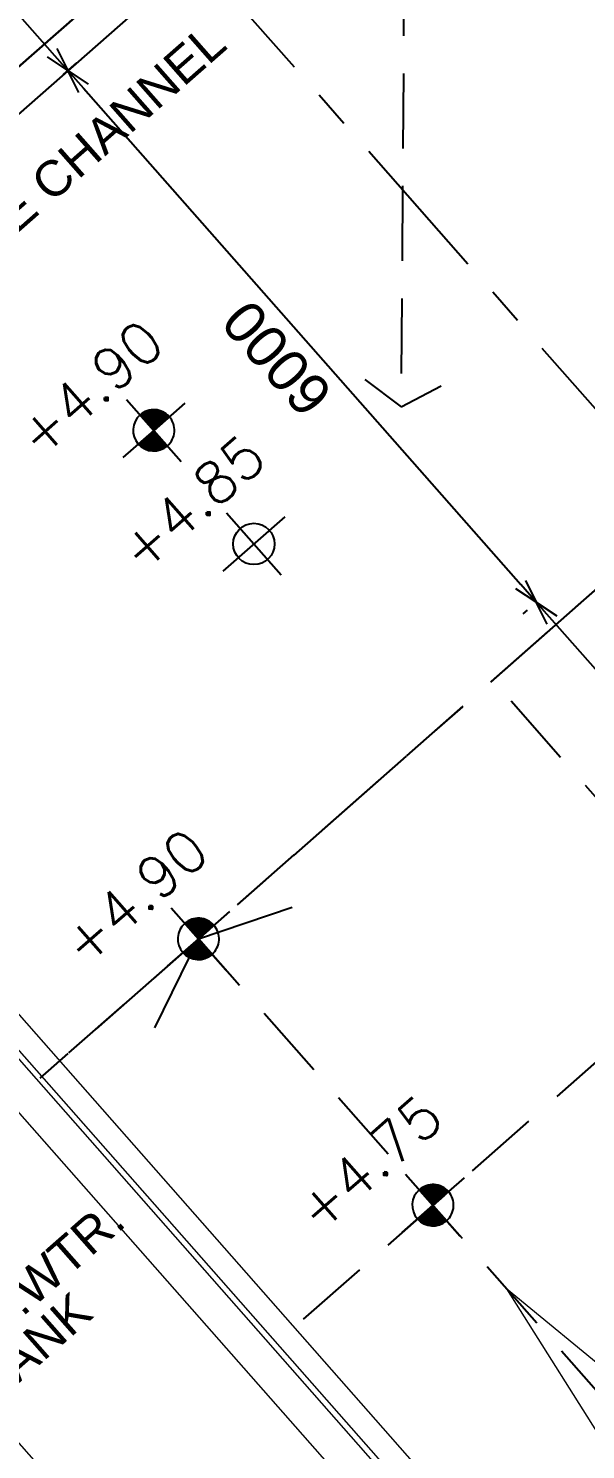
# Model space of a CAD drawing. Header units: millimetres. Extents: x 833681652 to 834427839, y 817425676 to 818089765.
# Drawn here: x 834311913 to 834316627, y 818004477 to 818016513 of the extents above; entities that cross this region are included whole.
import ezdxf

# ---------------------------------------------------------------- set-up
doc = ezdxf.new("R2010")
doc.units = ezdxf.units.MM
doc.header["$LTSCALE"] = 100
for name, pattern in [('DASHDOT2', [12.7, 6.35, -3.175, 0, -3.175]), ('Grid Line', [22.225, 12.7, -3.175, 3.175, -3.175]), ('Hidden', [9.525, 6.35, -3.175]), ('HIDDENX2', [19.05, 12.7, -6.35])]:
    doc.linetypes.add(name, pattern=pattern)
for name, color, linetype, lineweight in [('A-WALL', 7, 'Continuous', 9), ('A030_2', 1, 'Continuous', 0), ('A829_ROAD', 1, 'Continuous', 0), ('Pump Station Outline', 5, 'Hidden', 9)]:
    doc.layers.add(name, color=color, linetype=linetype, lineweight=lineweight)
for name, color, linetype in [('DLN020__', 6, 'Continuous'), ('DLN030_1', 1, 'Continuous'), ('DLN0401_', 7, 'Continuous'), ('DLN043__Room Name', 7, 'Continuous'), ('DLN810__', 1, 'Continuous'), ('LEVEL', 7, 'Continuous'), ('MOE', 6, 'DASHDOT2')]:
    doc.layers.add(name, color=color, linetype=linetype)
doc.styles.add('romans', font='romans.shx')
doc.styles.get("Standard").update_dxf_attribs({"font": 'swiss.ttf'})
doc.styles.add('Swis721tBT', font='swissl.ttf')
doc.dimstyles.new('INTDIM', dxfattribs={"dimtxt": 200, "dimasz": 125, "dimexe": 100, "dimexo": 150, "dimgap": 80, "dimtad": 1, "dimdec": 0, "dimzin": 9, "dimdsep": 46, "dimtxsty": 'Swis721tBT', "dimblk": 'OPEN30', "dimcen": -125, "dimclrd": 256, "dimclre": 256, "dimclrt": 2, "dimaunit": 1, "dimadec": 1, "dimazin": 0, "dimtfac": 0.444444, "dimtdec": 0, "dimtix": 1, "dimtmove": 2, "dimatfit": 3, "dimldrblk": 'OPEN30', "dimfxl": 0, "dimtolj": 1, "dimlwd": -1, "dimlwe": -1, "dimarcsym": 0})
doc.dimstyles.new('INTDIM350', dxfattribs={"dimtxt": 350, "dimasz": 200, "dimexe": 100, "dimexo": 150, "dimgap": 100, "dimtad": 1, "dimdec": 0, "dimzin": 9, "dimdsep": 46, "dimtxsty": 'Swis721tBT', "dimblk": 'OPEN30', "dimcen": -125, "dimclrd": 256, "dimclre": 256, "dimclrt": 2, "dimaunit": 1, "dimadec": 1, "dimazin": 0, "dimtfac": 0.444444, "dimtdec": 0, "dimtix": 1, "dimtmove": 2, "dimatfit": 3, "dimldrblk": 'OPEN30', "dimfxl": 0, "dimtolj": 1, "dimlwd": -1, "dimlwe": -1, "dimarcsym": 0})

# ---------------------------------------------------------------- blocks, each defined once
blk = doc.blocks.new('_Open30')
at = {"color": 0, "linetype": 'ByBlock', "lineweight": -2}
for p, q in [((-1, 0.268), (0, 0)), ((0, 0), (-1, -0.268)), ((0, 0), (-1, 0))]:
    blk.add_line(p, q, dxfattribs=at)
blk = doc.blocks.new('*D190')
at = {"layer": 'Defpoints', "color": 0}
for p in [(834319727, 818041194), (834320493, 818040324), (834269206, 817996732)]:
    blk.add_point(p, dxfattribs=at)
at = {"layer": 'DLN030_1', "linetype": 'Continuous'}
for p, q in [((834319826, 818041082), (834320559, 818040249)), ((834270122, 817995994), (834320343, 818040192)), ((834269305, 817996619), (834270038, 817995787))]:
    blk.add_line(p, q, dxfattribs=at)
at = {"layer": 'DLN030_1', "xscale": 200, "yscale": 200, "zscale": 200}
for p, rotation in [((834320493, 818040324), 41.35026467986027), ((834269972, 817995862), 221.3502646798603)]:
    blk.add_blockref('_Open30', p, dxfattribs=dict(at, rotation=rotation))
at = {"layer": 'DLN030_1', "color": 2, "insert": (834295344, 818019178), "char_height": 400, "attachment_point": 1, "rotation": 41.3503, "line_spacing_factor": 0.938532, "style": 'Swis721tBT'}
blk.add_mtext('\\A1;67300', dxfattribs=at)
blk = doc.blocks.new('*X14')
at = {"color": 0}
for p, q in [((45956, 42700), (46156, 42700)), ((45956, 42694), (46156, 42694)), ((45957, 42688), (46156, 42688)), ((45957, 42681), (46156, 42681)), ((45958, 42675), (46156, 42675)), ((45959, 42669), (46156, 42669)), ((45960, 42662), (46156, 42662)), ((45962, 42656), (46156, 42656)), ((45964, 42650), (46156, 42650)), ((45965, 42644), (46156, 42644)), ((45968, 42638), (46156, 42638)), ((45970, 42631), (46156, 42631)), ((45973, 42625), (46156, 42625)), ((45975, 42619), (46156, 42619)), ((45978, 42612), (46156, 42612)), ((45982, 42606), (46156, 42606)), ((45986, 42600), (46156, 42600)), ((45990, 42594), (46156, 42594)), ((45994, 42588), (46156, 42588)), ((45999, 42581), (46156, 42581)), ((46004, 42575), (46156, 42575)), ((46009, 42569), (46156, 42569)), ((46015, 42562), (46156, 42562)), ((46022, 42556), (46156, 42556)), ((46029, 42550), (46156, 42550)), ((46037, 42544), (46156, 42544)), ((46047, 42538), (46156, 42538)), ((46057, 42531), (46156, 42531)), ((46069, 42525), (46156, 42525)), ((46083, 42519), (46156, 42519)), ((46102, 42512), (46156, 42512)), ((46133, 42506), (46156, 42506))]:
    blk.add_line(p, q, dxfattribs=at)
blk = doc.blocks.new('*X13')
at = {"color": 0}
for p, q in [((46156, 42900), (46200, 42900)), ((46156, 42894), (46222, 42894)), ((46156, 42888), (46238, 42888)), ((46156, 42881), (46250, 42881)), ((46156, 42875), (46261, 42875)), ((46156, 42869), (46271, 42869)), ((46156, 42862), (46279, 42862)), ((46156, 42856), (46287, 42856)), ((46156, 42850), (46294, 42850)), ((46156, 42844), (46300, 42844)), ((46156, 42838), (46306, 42838)), ((46156, 42831), (46311, 42831)), ((46156, 42825), (46316, 42825)), ((46156, 42819), (46320, 42819)), ((46156, 42812), (46324, 42812)), ((46156, 42806), (46328, 42806)), ((46156, 42800), (46332, 42800)), ((46156, 42794), (46335, 42794)), ((46156, 42788), (46338, 42788)), ((46156, 42781), (46341, 42781)), ((46156, 42775), (46343, 42775)), ((46156, 42769), (46345, 42769)), ((46156, 42762), (46347, 42762)), ((46156, 42756), (46349, 42756)), ((46156, 42750), (46351, 42750)), ((46156, 42744), (46352, 42744)), ((46156, 42738), (46353, 42738)), ((46156, 42731), (46354, 42731)), ((46156, 42725), (46355, 42725)), ((46156, 42719), (46355, 42719)), ((46156, 42712), (46356, 42712)), ((46156, 42706), (46356, 42706))]:
    blk.add_line(p, q, dxfattribs=at)
blk = doc.blocks.new('ELFIN')
at = {"layer": 'LEVEL'}
for p, q in [((0, 0.5), (0, 0)), ((0, 0), (-0.5, 0)), ((0, 0), (0, -0.5)), ((0.5, 0), (0, 0))]:
    blk.add_line(p, q, dxfattribs=at)
for start, end in [(90, 180), (0, 90), (180, 270), (270, 0)]:
    blk.add_arc((0, 0), 0.25, start, end, dxfattribs=at)
at = {"layer": 'LEVEL', "xscale": 0.00125, "yscale": 0.00125, "zscale": 0.00125}
for name in ['*X13', '*X14']:
    blk.add_blockref(name, (-57.695, -53.381), dxfattribs=at)
at = {"layer": 'LEVEL', "style": 'romans'}
blk.add_attdef('ELFIN', (0.254, 0.347), '', height=0.5, dxfattribs=at)
blk = doc.blocks.new('ELEX')
at = {"layer": 'LEVEL'}
for p, q in [((0, 0.5), (0, -0.5)), ((0.5, 0), (-0.5, 0))]:
    blk.add_line(p, q, dxfattribs=at)
blk.add_circle((0, 0), 0.25, dxfattribs=at)
at = {"layer": 'LEVEL', "style": 'romans'}
blk.add_attdef('ELEX', (0.257, 0.354), '', height=0.5, dxfattribs=at)
blk = doc.blocks.new('A05-_14-flat-3')
at = {"layer": 'A829_ROAD'}
for p, q in [((-275, 3909), (275, 3909)), ((-50, 709), (-275, 3909)), ((275, 3909), (50, 709)), ((-375, 709), (0, -1624)), ((-50, 709), (-375, 709)), ((0, -1624), (375, 709)), ((375, 709), (50, 709))]:
    blk.add_line(p, q, dxfattribs=at)
blk = doc.blocks.new('*D230')
at = {"layer": 'Defpoints', "color": 0}
for p in [(834307973, 818020721, 0), (834312246, 818016157), (834312096, 818016025)]:
    blk.add_point(p, dxfattribs=at)
at = {"layer": 'DLN030_1', "linetype": 'Continuous'}
for p, q in [((834308086, 818020820), (834308193, 818020914)), ((834308250, 818020698), (834312114, 818016307)), ((834312209, 818016124), (834312321, 818016223))]:
    blk.add_line(p, q, dxfattribs=at)
at = {"layer": 'DLN030_1', "xscale": 200, "yscale": 200, "zscale": 200}
for p, rotation in [((834308118, 818020848), 131.3502635480299), ((834312246, 818016157), 311.3502635480299)]:
    blk.add_blockref('_Open30', p, dxfattribs=dict(at, rotation=rotation))
at = {"layer": 'DLN030_1', "color": 2, "insert": (834309972, 818018318), "char_height": 350, "attachment_point": 5, "rotation": 131.3503, "style": 'Swis721tBT'}
blk.add_mtext('\\A1;6250', dxfattribs=at)
blk = doc.blocks.new('*D231')
at = {"layer": 'Defpoints', "color": 0}
for p in [(834312096, 818016025), (834316210, 818011653), (834316210, 818011653)]:
    blk.add_point(p, dxfattribs=at)
at = {"layer": 'DLN030_1', "linetype": 'Continuous'}
for p, q in [((834312209, 818016124), (834312321, 818016223)), ((834312378, 818016007), (834316078, 818011803)), ((834316098, 818011554), (834316135, 818011587))]:
    blk.add_line(p, q, dxfattribs=at)
at = {"layer": 'DLN030_1', "xscale": 200, "yscale": 200, "zscale": 200}
for p, rotation in [((834312246, 818016157), 131.3502635480299), ((834316210, 818011653), 311.3502635480299)]:
    blk.add_blockref('_Open30', p, dxfattribs=dict(at, rotation=rotation))
at = {"layer": 'DLN030_1', "color": 2, "insert": (834314018, 818013720), "char_height": 350, "attachment_point": 5, "rotation": 131.3503, "style": 'Swis721tBT'}
blk.add_mtext('\\A1;6000', dxfattribs=at)
blk = doc.blocks.new('*D232')
at = {"layer": 'Defpoints', "color": 0}
for p in [(834316210, 818011653), (834325459, 818001143), (834325459, 818001143)]:
    blk.add_point(p, dxfattribs=at)
at = {"layer": 'DLN030_1', "linetype": 'Continuous'}
for p, q in [((834316098, 818011554), (834316135, 818011587)), ((834316342, 818011503), (834325327, 818001293)), ((834325572, 818001242), (834325534, 818001209))]:
    blk.add_line(p, q, dxfattribs=at)
at = {"layer": 'DLN030_1', "xscale": 200, "yscale": 200, "zscale": 200}
for p, rotation in [((834316210, 818011653), 131.3502635480299), ((834325459, 818001143), 311.3502635480299)]:
    blk.add_blockref('_Open30', p, dxfattribs=dict(at, rotation=rotation))
at = {"layer": 'DLN030_1', "color": 2, "insert": (834320625, 818006213), "char_height": 350, "attachment_point": 5, "rotation": 131.3503, "style": 'Swis721tBT'}
blk.add_mtext('\\A1;14000', dxfattribs=at)

msp = doc.modelspace()

# ---------------------------------------------------------------- hatches: boundary and pattern name
at = {"layer": 'Pump Station Outline', "linetype": 'Continuous'}
h = msp.add_hatch(dxfattribs=at)
h.set_pattern_fill('ANSI31', color=1, scale=150, angle=0.00007)
h.set_pattern_definition([(86.35026355, (1453995.6, 237198.8), (-475.28409174, 30.3165737), [])])
edge = h.paths.add_edge_path()
edge.add_line((834354640.1, 818002848.6), (834339550.1, 818019994.9))
edge.add_arc((834332769.1, 818014189.8), 8926.4, 40.56609, 101.81349)
edge.add_line((834330941.6, 818022927.2), (834325382.3, 818029282))
edge.add_line((834325382.3, 818029282), (834316073.9, 818021089.5))
edge.add_line((834316073.9, 818021089.5), (834312702.3, 818024882.8))
edge.add_line((834312702.3, 818024882.8), (834323801.3, 818034650.7))
edge.add_line((834323801.3, 818034650.7), (834328681.1, 818038945.1))
edge.add_line((834328681.1, 818038945.1), (834328813.1, 818038795.1))
edge.add_line((834328813.1, 818038795.1), (834334102.2, 818043449.9))
edge.add_arc((834369806, 818077546.1), 49369.2, 223.68063, 266.3964)
edge.add_line((834366703, 818028274.6), (834367678.3, 818014323.2))
edge.add_line((834367678.3, 818014323.2), (834354640.1, 818002848.6))

# ---------------------------------------------------------------- linework, layer by layer
at = {"layer": 'A-WALL'}
for p, q in [((834315811.2, 818003640.7, -0.1), (834309165, 818011192.6, 0)), ((834315528.9, 818003658.7, -0.1), (834309212.9, 818010835.2, -0.1)), ((834315458.3, 818003663.2, -0.1), (834310833.6, 818008917.9, -0.1))]:
    msp.add_line(p, q, dxfattribs=at)
at = {"layer": 'A-WALL', "elevation": -0.1}
msp.add_lwpolyline([(834310581.5, 818008296.4), (834307728.9, 818005785.9), (834307701.9, 818005362.5), (834309617.6, 818003185.8), (834310041, 818003158.8), (834311730, 818004645.3), (834313448, 818002693.2), (834313871.4, 818002666.2), (834314809.7, 818003492), (834314836.7, 818003915.4), (834311004.9, 818008269.4)], close=True, dxfattribs=at)
at = {"layer": 'DLN020__', "linetype": 'Grid Line'}
for p, q in [((834338465.2, 818030904.6), (834269127.3, 817969881.9)), ((834367022.1, 817956122.6), (834303257.4, 818028576.2))]:
    msp.add_line(p, q, dxfattribs=at)
at = {"layer": 'DLN810__'}
for p, q in [((834316257.9, 818020085.8, 0), (834308000.2, 818012818.4, -0.1)), ((834316456.1, 818019860.6, 0), (834308198.4, 818012593.2, -0.1)), ((834310714.1, 818015206.8, -0.1), (834312542, 818016815.6))]:
    msp.add_line(p, q, dxfattribs=at)
at = {"layer": 'DLN810__', "linetype": 'Hidden'}
for p, q in [((834313367.8, 818017542.3, -0.1), (834308000.2, 818012818.4, -0.1)), ((834317019.5, 818012030.7, -0.1), (834312177.5, 818007769.4)), ((834323967, 818001758.5), (834315840.1, 818010992.8, 0)), ((834319004.6, 818009775.1, -0.1), (834314162.6, 818005513.8, -0.1)), ((834321248.7, 817999827.7), (834313350.7, 818008801.9, 0))]:
    msp.add_line(p, q, dxfattribs=at)
at = {"layer": 'DLN810__', "color": 3, "linetype": 'Continuous'}
msp.add_lwpolyline([(834312981.9, 818008047.4), (834313350.4, 818008801.7), (834314145.5, 818009071.4)], dxfattribs=at)
at = {"layer": 'MOE', "color": 6, "linetype": 'HIDDENX2', "ltscale": 0.5, "elevation": -0.1}
for points in [[(834315098.6, 818018036.6), (834315065.7, 818013309.3)], [(834314758.2, 818013538.6), (834315065.7, 818013309.3), (834315406.1, 818013486.1)]]:
    msp.add_lwpolyline(points, dxfattribs=at)

# ---------------------------------------------------------------- block references
at = {"layer": 'A030_2', "xscale": 0.7229092483945709, "yscale": 0.7229092483945709, "zscale": 0.7229092483945709, "rotation": 221.3502635397918}
msp.add_blockref('A05-_14-flat-3', (834316734.2, 818004956.8), dxfattribs=at)
at = {"layer": 'LEVEL'}
ref = msp.add_blockref('ELFIN', (834312973.2, 818013108.9), dxfattribs=dict(at, xscale=699.9999999999999, yscale=699.9999999999999, zscale=699.9999999999999, rotation=41.35026354792134))
ref.add_attrib('ELFIN', '+4.90', (834312007.6, 818012857.9), dxfattribs={"height": 350, "rotation": 41.35026, "style": 'romans'})
ref = msp.add_blockref('ELEX', (834313820.2, 818012146.6), dxfattribs=dict(at, xscale=700.0000000000001, yscale=700.0000000000001, zscale=700.0000000000001, rotation=41.35026354792075))
ref.add_attrib('ELEX', '+4.85', (834312871, 818011886.2), dxfattribs={"height": 350, "rotation": 41.35026, "style": 'romans'})
ref = msp.add_blockref('ELFIN', (834313350.7, 818008801.9, 0), dxfattribs=dict(at, xscale=699.9999999999999, yscale=699.9999999999999, zscale=699.9999999999999, rotation=41.35026354792134))
ref.add_attrib('ELFIN', '+4.90', (834312385.1, 818008550.9, 0), dxfattribs={"height": 350, "rotation": 41.35026, "style": 'romans'})
ref = msp.add_blockref('ELFIN', (834315335.5, 818006546.1), dxfattribs=dict(at, xscale=699.9999999999999, yscale=699.9999999999999, zscale=699.9999999999999, rotation=41.35026354792134))
ref.add_attrib('ELFIN', '+4.75', (834314369.9, 818006295), dxfattribs={"height": 350, "rotation": 41.35026, "style": 'romans'})

# ---------------------------------------------------------------- texts
at = {"layer": 'DLN0401_'}
msp.add_text('SURFACE CHANNEL', height=300, rotation=41.35019, dxfattribs=at).set_placement((834310515.4, 818013628.2))
at = {"layer": 'DLN043__Room Name', "insert": (834310909.7, 818005691.7, 0), "char_height": 400, "width": 1477.351, "attachment_point": 1, "rotation": 41.35026, "line_spacing_factor": 0.8}
msp.add_mtext('{\\H0.75x;36m³\\H1.4444x;\\P\\H0.69233x;F.S.WTR.} {\\H0.75x;TANK}', dxfattribs=at)

# ---------------------------------------------------------------- dimensions: what is measured, and where the dimension line sits
at = {"layer": 'DLN030_1'}
dim = msp.add_linear_dim(base=(834320492.9, 818040324.5), p1=(834269206.2, 817996731.9), p2=(834319727.3, 818041194.3), angle=41.35026, dimstyle='INTDIM', override={"dimtxt": 400, "dimasz": 200, "dimarcsym": 2}, dxfattribs=at)
dim.commit()
dim.dimension.update_dxf_attribs({"geometry": '*D190', "text_midpoint": (834296059.7, 818019453), "dimtype": 160})
dim = msp.add_linear_dim(base=(834312246.2, 818016156.9, 0), p1=(834307972.9, 818020720.6, 0), p2=(834312096, 818016024.8, 0), angle=131.35026, text='6250', dimstyle='INTDIM350', dxfattribs=at)
dim.commit()
dim.dimension.update_dxf_attribs({"geometry": '*D230', "text_midpoint": (834309971.8, 818018317.6, 0)})
for base, p1, p2, picture, middle in [((834316210.1, 818011652.8, 0), (834312096, 818016024.8, 0), (834316210.1, 818011652.8, 0), '*D231', (834314018, 818013720, 0)), ((834325459.4, 818001143.2, 0), (834316210.1, 818011652.8, 0), (834325459.4, 818001143.2, 0), '*D232', (834320624.6, 818006213.1, 0))]:
    dim = msp.add_linear_dim(base=base, p1=p1, p2=p2, angle=131.35026, dimstyle='INTDIM350', dxfattribs=at)
    dim.commit()
    dim.dimension.update_dxf_attribs({"geometry": picture, "text_midpoint": middle})

doc.saveas('drawing.dxf')
